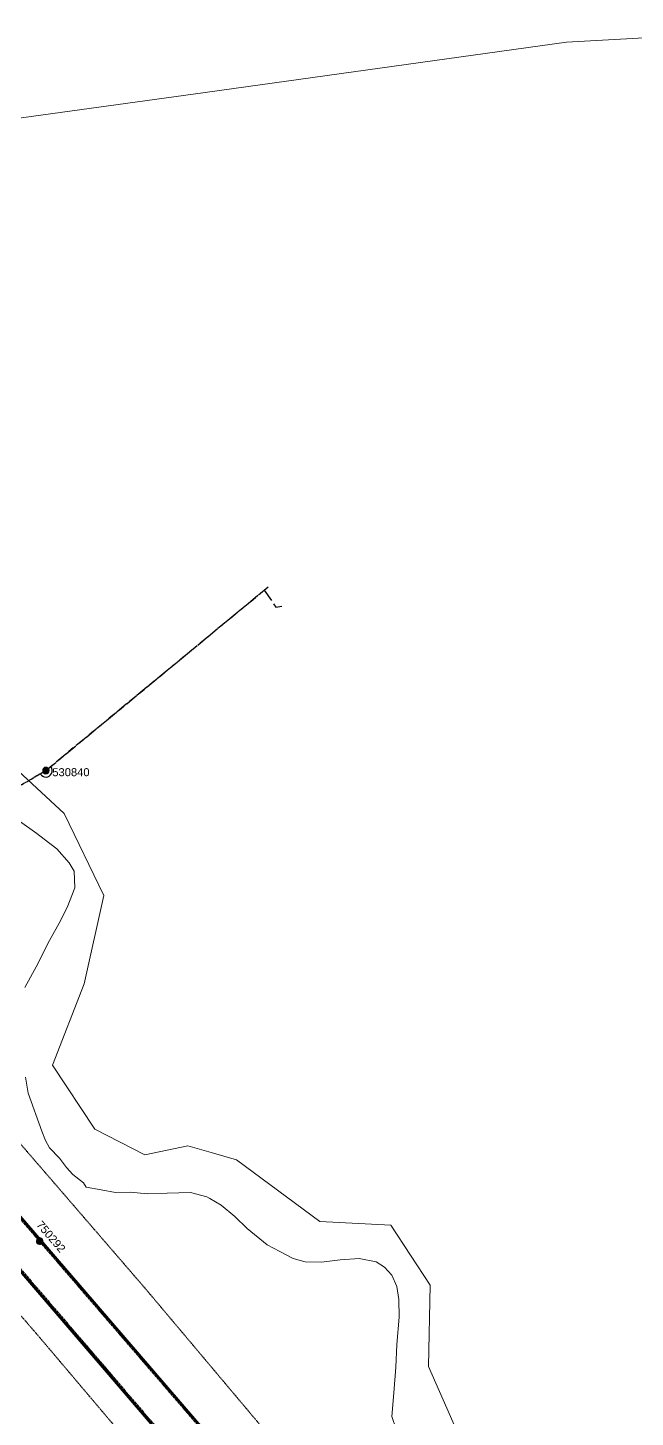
# Model space of a CAD drawing. Header units: metres. Extents: x 301341 to 310479, y 6262403 to 6265281.
# Drawn here: x 303192.5 to 303382.2, y 6264835.2 to 6265269.3 of the extents above; entities that cross this region are included whole.
import ezdxf
from ezdxf.enums import TextEntityAlignment as Align

# ---------------------------------------------------------------- set-up
doc = ezdxf.new("R2010")
doc.units = ezdxf.units.M
for name, pattern in [('Cable Exist OH', [1, 1, 0]), ('Cable Exist UG', [8.2, 4, -1.2, 1.8, -1.2]), ('HIDDEN', [0.375, 0.25, -0.125]), ('HIDDEN2', [0.1875, 0.125, -0.0625])]:
    doc.linetypes.add(name, pattern=pattern)
doc.layers.get('0').update_dxf_attribs({"color": 6})
for name, color, linetype in [('_User_HV_Exist', 7, 'Continuous'), ('Mains_HV_EXT', 7, 'Continuous'), ('Mains_TR_EXT', 7, 'Continuous'), ('SupportsOH_SP_TR_HV_LV_SL_EXT', 7, 'Continuous'), ('Trench_SP_EXT', 7, 'Continuous')]:
    doc.layers.add(name, color=color, linetype=linetype)
doc.layers.add('Cadastre Land Parcels_SP_EXT', color=9, linetype='Continuous', lineweight=5)
doc.layers.add('Cadastre Other Property_SP_EXT', color=9, linetype='HIDDEN', lineweight=5)
doc.styles.add('POLE_LABEL', font='arial.ttf')
doc.styles.get("Standard").update_dxf_attribs({"font": 'arial.ttf'})
doc.linetypes.add('Cable E OH', pattern='A,9.4,["E",Standard,S=1.7,R=0,X=0,Y=-1],0', length=9.4)
doc.linetypes.add('Cable P UG', pattern='A,6,-0.5,["P",Standard,S=1.7,R=0,X=0.5,Y=-1],-2.9', length=9.4)

# ---------------------------------------------------------------- blocks, each defined once
blk = doc.blocks.new('POLE_EXT')
blk.add_hatch(color=256).paths.add_polyline_path([(-1, 0, 1), (1, 0, 1)])
blk.add_lwpolyline([(-1, 0, 1), (1, 0, 1)], format="xyb", close=True)
for tag, height, flags, p in [('pNumber', 2.5, 8, (-17.84, 2.07)), ('OWNED_BY', 0.2, 9, (1.35, -0.4)), ('SPECIAL_USE', 0.2, 9, (1.35, -0.8)), ('STATE', 0.2, 9, (1.35, -1)), ('cLV', 0.2, 9, (1.35, -1.4)), ('hDepth', 0.2, 9, (1.35, -1.6)), ('hDia', 0.2, 9, (1.35, -1.8)), ('cHV', 0.2, 9, (1.35, -2)), ('cLinedev', 0.2, 9, (1.35, -3.4)), ('pExisting', 0.2, 9, (1.35, -3.8)), ('pFooting', 0.2, 9, (1.35, -4.4)), ('PARENT', 0.2, 9, (1.35, -0.6)), ('USAGE', 0.2, 9, (1.35, -1.2)), ('LBRACKET', 0.2, 9, (1.35, -2.2)), ('LExisting', 0.2, 9, (1.35, -2.4)), ('LANTNUMBER', 0.2, 9, (1.35, -2.6)), ('LOther', 0.2, 9, (1.35, -2.8)), ('LRemove', 0.2, 9, (1.35, -3)), ('LEGEND', 0.2, 9, (1.35, -3.2)), ('LOCATION', 0.2, 9, (1.35, -3.6)), ('PFNUMBER', 0.2, 9, (1.35, -4)), ('NEWPFNUMBER', 0.2, 9, (1.35, -4.2)), ('pNew', 0.2, 9, (1.35, -4.6)), ('pRelocate', 0.2, 9, (1.35, -5)), ('pRemove', 0.2, 9, (1.35, -5.2)), ('pReplace', 0.2, 9, (1.35, -5.4)), ('pStay', 0.2, 9, (1.35, -5.6)), ('pType', 0.2, 9, (1.35, -5.8)), ('cspan', 0.2, 9, (1.35, -6)), ('STREETNAME', 0.2, 9, (1.35, -6.2)), ('SUBURB', 0.2, 9, (1.35, -6.4)), ('OPERATED_BY', 0.2, 9, (1.36, -7.01)), ('NOTES', 0.2, 9, (1.35, -6.6)), ('MAINTAINED_BY', 0.2, 9, (1.36, -6.81))]:
    blk.add_attdef(tag, text='', height=height, dxfattribs=dict(flags=flags)).set_placement(p, align=Align.MIDDLE_LEFT)
at = {"style": 'POLE_LABEL'}
for tag, height, flags, p in [('STRUCTURE_PLANT_NUMBER', 0.2, 9, (1.35, 0.03)), ('ASSET_NUM', 2.5, 8, (2, 2)), ('STREET_CODE', 0.2, 9, (1.35, -0.2))]:
    blk.add_attdef(tag, text='', height=height, dxfattribs=dict(at, flags=flags)).set_placement(p, align=Align.MIDDLE_LEFT)
at = {"flags": 1}
blk.add_attdef('Z', (1.35, -7.33), '', height=0.2, dxfattribs=at)

msp = doc.modelspace()

# ---------------------------------------------------------------- linework, layer by layer
at = {"layer": '_User_HV_Exist', "linetype": 'Cable E OH'}
for points in [[(302602.42, 6265112.28), (302689.77, 6265173.12), (302750.43, 6265216.12), (302816.53, 6265262.44), (302903.08, 6265196.66), (302978.98, 6265139.91), (303054.64, 6265055.44), (303127.76, 6264970.53), (303196.49, 6264890.56), (303262.44, 6264813.95), (303394.95, 6264773.85), (303467.71, 6264751.92), (303530.28, 6264733.3), (303596.89, 6264832.68), (303650.22, 6264912.19)], [(303659.45, 6264905.95), (303605.32, 6264827.29), (303605.32, 6264827.29), (303534.25, 6264720.83), (303435.22, 6264750.26), (303324.01, 6264783.66), (303256.65, 6264803.13), (303188.08, 6264883.02), (303119.07, 6264963.16), (303046.1, 6265048.39), (302971.84, 6265131.22), (302896.18, 6265187.6), (302816.12, 6265248.3), (302756.69, 6265206.96), (302695.92, 6265164.14), (302611.45, 6265101.11), (302561.7, 6265020.73)]]:
    msp.add_lwpolyline(points, dxfattribs=at)
at = {"layer": '_User_HV_Exist', "linetype": 'Cable P UG'}
for points in [[(302602.65, 6265112.07), (302689.95, 6265172.88), (302750.61, 6265215.88), (302816.53, 6265262.06), (302902.9, 6265196.42), (302978.77, 6265139.68), (303054.42, 6265055.24), (303127.54, 6264970.34), (303196.27, 6264890.36), (303262.27, 6264813.69), (303394.87, 6264773.56), (303467.63, 6264751.63), (303530.41, 6264732.95), (303597.14, 6264832.51), (303650.46, 6264912.02)], [(303659.2, 6264906.12), (303605.08, 6264827.46), (303534.12, 6264721.18), (303435.31, 6264750.55), (303324.09, 6264783.95), (303256.81, 6264803.4), (303188.31, 6264883.21), (303119.3, 6264963.36), (303046.33, 6265048.59), (302972.04, 6265131.44), (302896.36, 6265187.84), (302816.13, 6265248.67), (302756.53, 6265207.21), (302695.75, 6265164.38), (302611.22, 6265101.31), (302561.44, 6265020.88)]]:
    msp.add_lwpolyline(points, dxfattribs=at)
at = {"layer": 'Cadastre Land Parcels_SP_EXT', "linetype": 'Continuous'}
for points in [[(303441.13, 6265269.35), (303360.78, 6265264.84), (303244.12, 6265248.65), (303185.16, 6265240.47)], [(303183.67, 6265042.36), (303203.8, 6265023.82), (303216.26, 6264998.14), (303210.05, 6264970.63), (303200.2, 6264945.15), (303213.45, 6264925.18), (303229, 6264917.16), (303242.45, 6264920), (303249.73, 6264917.88), (303257.63, 6264915.57), (303283.67, 6264896.33), (303305.89, 6264895.13), (303318.13, 6264876.44), (303317.68, 6264851.03), (303331.02, 6264820.67)], [(303191.55, 6264969.43), (303195.03, 6264975.87), (303199.29, 6264984.12), (303202.83, 6264990.48), (303204.96, 6264994.95), (303205.48, 6264996.29), (303207.16, 6265000.58), (303206.96, 6265005.76), (303205.35, 6265008.44), (303201.48, 6265012.73), (303197.6, 6265015.77), (303195.27, 6265017.57), (303189.9, 6265021.4)], [(303307.55, 6264831.43), (303306.23, 6264835.41), (303306.78, 6264842.74), (303307.41, 6264850.76), (303307.7, 6264857.84), (303308.5, 6264866.37), (303308.36, 6264871.93), (303307.72, 6264876.03), (303306.23, 6264879.51), (303303.9, 6264882.02), (303301.27, 6264883.7), (303296.01, 6264884.76), (303290.08, 6264884.32), (303286.74, 6264883.9), (303284.23, 6264883.59), (303279.08, 6264883.76), (303275.41, 6264884.71), (303271.18, 6264886.97), (303267.25, 6264888.99), (303261.03, 6264894.18), (303257.18, 6264897.84), (303252.9, 6264901.44), (303249.36, 6264903.53), (303248.44, 6264904.07), (303243.25, 6264905.38), (303236, 6264905.21), (303229.89, 6264905), (303224.47, 6264905.46), (303219.86, 6264905.41), (303215.42, 6264906.21), (303210.67, 6264907.04), (303209.84, 6264908.41), (303206.52, 6264910.96), (303204.55, 6264913.19), (303202.32, 6264916.08), (303199.2, 6264919.31), (303197.99, 6264921.59), (303196.85, 6264924.57), (303192.53, 6264936.43), (303191.75, 6264941.41)]]:
    msp.add_lwpolyline(points, dxfattribs=at)
at = {"layer": 'Cadastre Other Property_SP_EXT', "linetype": 'HIDDEN2'}
msp.add_lwpolyline([(303386.9, 6264793.04), (303334.17, 6264808.18), (303284.74, 6264822.84), (303269.24, 6264827.75), (303229.24, 6264875.29), (303197.92, 6264911.59), (303173.71, 6264939.6), (303122.31, 6264999.05), (303094.14, 6265031.63), (303067.57, 6265062.39), (303042.08, 6265088.5), (303017.7, 6265114.71), (303007.88, 6265124.39), (303007.88, 6265124.39), (302996.37, 6265091.31), (303047.58, 6265031.97), (303111.34, 6264958.23), (303195.73, 6264860.6), (303249.17, 6264797.43), (303278.22, 6264788.19), (303330.15, 6264772.88), (303341.64, 6264769.8), (303404.31, 6264751.49)], dxfattribs=at)
at = {"layer": 'Mains_HV_EXT', "linetype": 'Cable Exist UG'}
msp.add_lwpolyline([(303198.11, 6265037.22), (303266.28, 6265093.61), (303269.98, 6265088.34), (303271.78, 6265088.63)], dxfattribs=at)
at = {"layer": 'Mains_HV_EXT', "linetype": 'Cable Exist OH'}
msp.add_lwpolyline([(303198.11, 6265037.22), (303134.52, 6264999.68), (303081.74, 6264968.54)], dxfattribs=at)
at = {"layer": 'Mains_HV_EXT', "linetype": 'Continuous'}
msp.add_lwpolyline([(303196.36, 6265036.19, 1.040142), (303199.72, 6265038.35)], format="xyb", dxfattribs=at)
at = {"layer": 'Mains_TR_EXT', "linetype": 'Cable Exist OH'}
for points in [[(302816.13, 6265249.04), (302896.54, 6265188.08), (302972.24, 6265131.67), (303046.55, 6265048.79), (303119.53, 6264963.55), (303188.54, 6264883.41), (303256.98, 6264803.66)], [(302978.57, 6265139.46), (303054.19, 6265055.04), (303127.31, 6264970.14), (303196.04, 6264890.17), (303262.1, 6264813.43)]]:
    msp.add_lwpolyline(points, dxfattribs=at)
at = {"layer": 'Trench_SP_EXT', "linetype": 'Cable Exist UG'}
msp.add_lwpolyline([(303267.6, 6265094.57), (303198.11, 6265037.22)], dxfattribs=at)

# ---------------------------------------------------------------- block references
at = {"layer": 'SupportsOH_SP_TR_HV_LV_SL_EXT'}
ref = msp.add_blockref('POLE_EXT', (303198.11, 6265037.22), dxfattribs=at)
ref.add_attrib('ASSET_NUM', '530840', dxfattribs={"layer": '0', "height": 2.5, "style": 'POLE_LABEL'}).set_placement((303200.11, 6265037.97), align=Align.TOP_LEFT)
ref = msp.add_blockref('POLE_EXT', (303196.17, 6264890.2), dxfattribs=dict(at, rotation=310.7934602009547))
ref.add_attrib('ASSET_NUM', '750292', dxfattribs={"layer": '0', "height": 2.5, "rotation": 310.7935, "style": 'POLE_LABEL'}).set_placement((303195.91, 6264896), align=Align.MIDDLE_LEFT)

doc.saveas('drawing.dxf')
